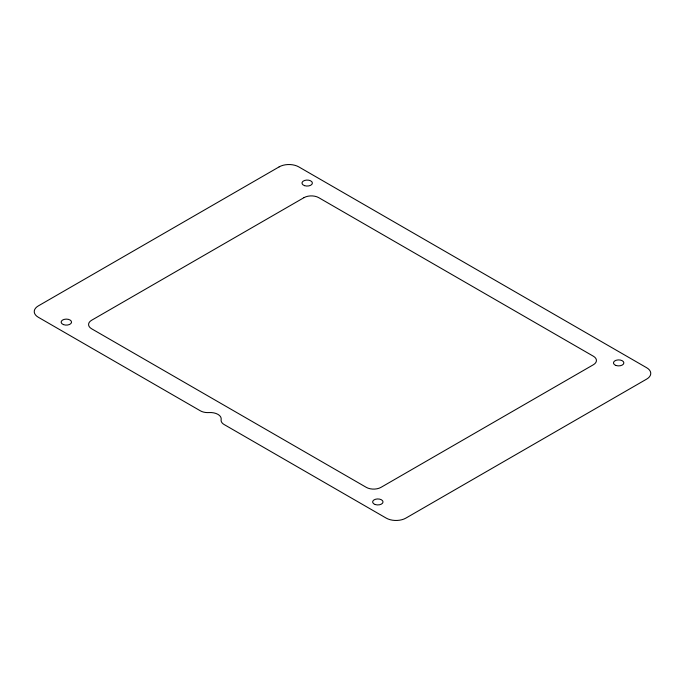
<?xml version="1.0" encoding="UTF-8"?>
<svg xmlns="http://www.w3.org/2000/svg" width="685" height="685" viewBox="0 0 685 685"><rect width="100%" height="100%" fill="white"/><g stroke="black" fill="none" stroke-linecap="round" stroke-linejoin="round"><path stroke-width="1.03" d="M279.146 166.875L38.3 305.921A13.871 8.006 0 0 0 38.3 317.249L200.414 410.846A10.403 6.011 0 0 0 208.951 412.567A11.011 6.362 0 0 1 221.144 419.605A10.403 6.011 0 0 0 224.123 424.529L386.237 518.125A13.871 8.006 0 0 0 405.854 518.125L646.7 379.079A13.871 8.006 0 0 0 646.7 367.751L298.763 166.875A13.871 8.006 0 0 0 279.146 166.875M303.994 197.648L91.602 320.272A10.403 6.011 0 0 0 91.602 328.766L366.287 487.352A10.403 6.011 0 0 0 381.006 487.352L593.398 364.728A10.403 6.011 0 0 0 593.398 356.234L318.713 197.648A10.403 6.011 0 0 0 303.994 197.648M375.217 504.537A5.206 3.005 0 0 0 383.026 501.942A5.206 3.005 0 0 0 375.217 499.339A5.206 3.005 0 0 0 375.217 504.537M304.577 185.661A5.206 3.005 0 0 0 312.386 183.058A5.206 3.005 0 0 0 304.577 180.463A5.206 3.005 0 0 0 304.577 185.661M63.422 324.596A5.206 3.005 0 0 0 71.531 322.327A5.206 3.005 0 0 0 64.065 319.407A5.206 3.005 0 0 0 63.422 324.596M616.055 365.49A5.206 3.005 0 0 0 623.864 362.887A5.206 3.005 0 0 0 616.055 360.293A5.206 3.005 0 0 0 616.055 365.49"/></g></svg>
